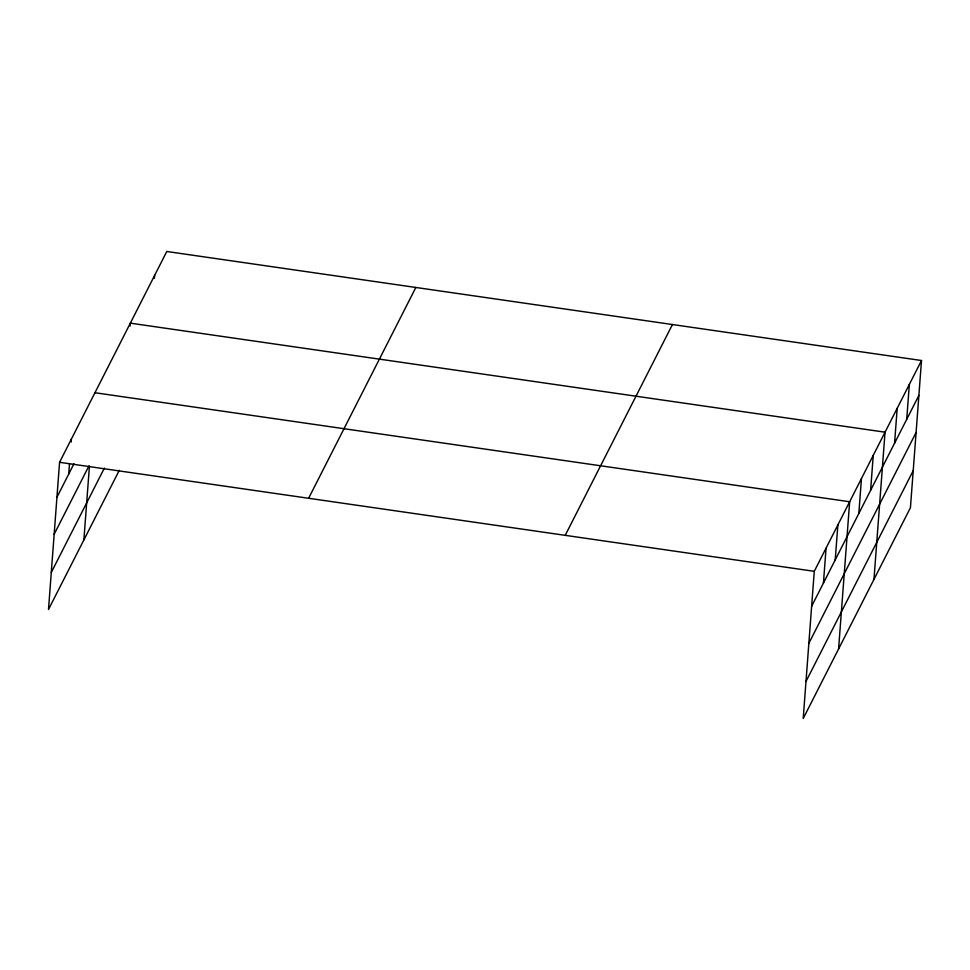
<?xml version="1.0" encoding="UTF-8"?>
<svg xmlns="http://www.w3.org/2000/svg" width="970" height="970" viewBox="0 0 970 970"><rect width="100%" height="100%" fill="white"/><g stroke="black" fill="none" stroke-linecap="round" stroke-linejoin="round"><path stroke-width="1.45" d="M921.5 360.513L814.266 571.318L803.208 718.515L910.43 507.698L921.5 360.513L166.791 251.485L59.57 462.302L48.5 609.487L119.274 470.353M68.737 474.039L69.5 463.854M71.149 442.017L71.368 439.107M83.881 539.926L89.434 466.182M130.113 326.065L130.344 323.155L885.04 432.183L873.97 579.381M154.424 278.281L154.642 275.371M823.445 583.067L826.064 548.135M835.231 559.872L837.862 524.94M838.589 648.942L849.659 501.757L94.951 392.729M858.826 513.494L861.457 478.562M870.623 490.311L873.242 455.379M894.57 443.229L897.189 408.297M906.72 419.331L909.351 384.399M56.939 497.234L73.975 463.733M54.15 534.276L88.888 466M51.289 572.445L104.36 468.098M308.618 498.277L415.851 287.459M565.219 535.343L672.452 324.526M811.647 606.25L918.869 395.445M808.859 643.304L916.092 432.487M805.985 681.473L913.219 470.656M59.57 462.302L814.266 571.318"/></g></svg>
